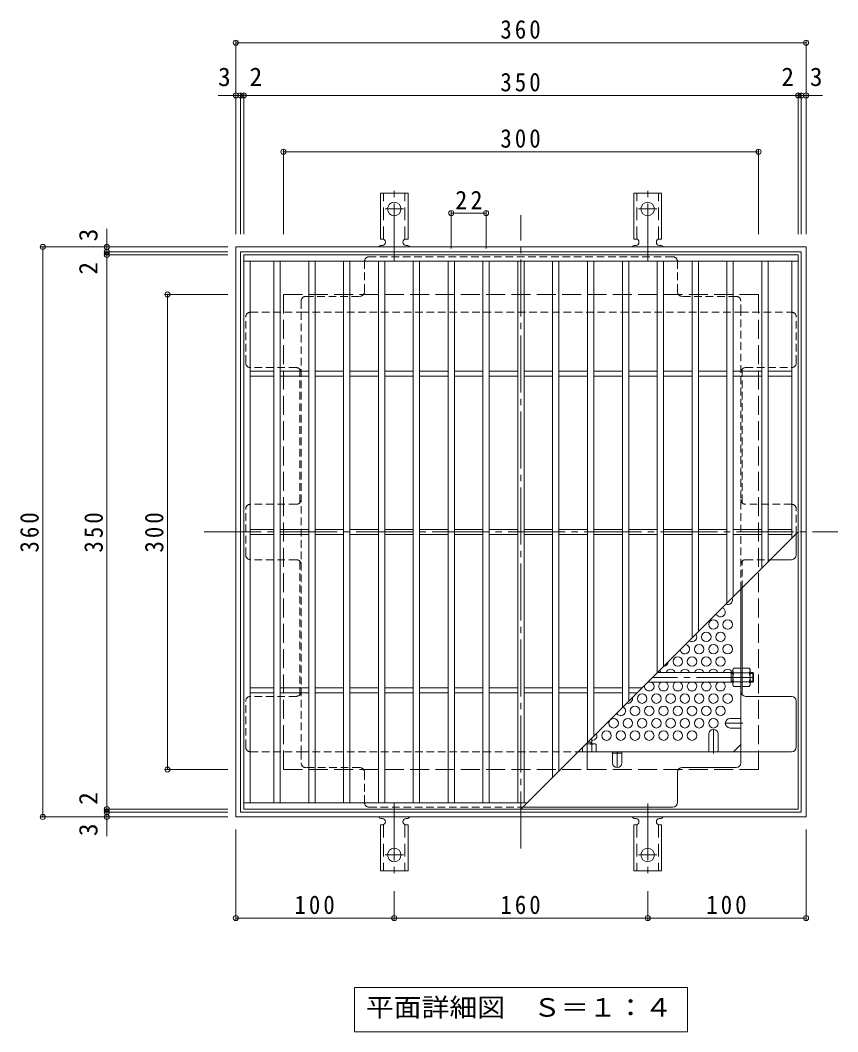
# Model space of a CAD drawing. Units: millimetres at full size, sheet at 1:4. Extents: x -969 to 978, y -778 to 647.
# Drawn here: x -879 to -363, y 8 to 647 of the extents above; entities that cross this region are included whole.
import ezdxf
from ezdxf.enums import TextEntityAlignment as Align

# ---------------------------------------------------------------- set-up
doc = ezdxf.new("R2010")
doc.units = ezdxf.units.MM
doc.header["$LTSCALE"] = 4
doc.header["$PDMODE"] = 32
doc.header["$PDSIZE"] = 3.2
for name, pattern in [('CHAIN1', [8, 5, -1, 1, -1]), ('CHAIN2', [12, 9, -1, 1, -1]), ('DASHED1', [1.8, 1.2, -0.6]), ('DASHED2', [3, 2, -1]), ('DASHED3', [4, 3, -1])]:
    doc.linetypes.add(name, pattern=pattern)
for name, color, linetype, lineweight in [('A-1', 3, 'Continuous', 9), ('A-2', 3, 'Continuous', 9), ('A-4', 7, 'Continuous', 9), ('A-5', 7, 'Continuous', 9), ('A-6', 2, 'Continuous', 9), ('A-7', 2, 'Continuous', 9), ('A-8', 2, 'Continuous', 9), ('A-9', 2, 'Continuous', 9), ('A-A', 3, 'Continuous', 9)]:
    doc.layers.add(name, color=color, linetype=linetype, lineweight=lineweight)
doc.styles.add('ＭＳ ゴシック', font='')
doc.styles.get('ＭＳ ゴシック').set_extended_font_data('MS Gothic')

msp = doc.modelspace()

# ---------------------------------------------------------------- linework, layer by layer
at = {"layer": 'A-1', "color": 2, "linetype": 'DASHED3'}
for p, q in [((-713.068, 473.574), (-713.068, 173.574)), ((-413.069, 473.574), (-713.068, 473.574)), ((-413.069, 473.574), (-413.069, 173.575)), ((-413.069, 173.575), (-713.068, 173.574))]:
    msp.add_line(p, q, dxfattribs=at)
at = {"layer": 'A-1', "linetype": 'CHAIN2'}
for p, q in [((-416.268, 231.771), (-479.872, 231.771)), ((-521.268, 190.375), (-521.268, 173.449))]:
    msp.add_line(p, q, dxfattribs=at)
at = {"layer": 'A-1'}
for p, q in [((-429.268, 234.771), (-476.872, 234.771)), ((-430.268, 228.771), (-430.268, 234.771)), ((-430.268, 234.271), (-429.268, 234.271)), ((-416.768, 234.771), (-418.468, 234.771)), ((-418.468, 234.271), (-416.268, 234.271)), ((-416.768, 228.771), (-416.768, 234.771)), ((-416.768, 234.771), (-416.268, 234.271)), ((-416.268, 229.271), (-416.268, 234.271)), ((-429.268, 228.771), (-482.872, 228.771)), ((-430.268, 229.271), (-429.268, 229.271)), ((-418.468, 229.271), (-416.268, 229.271)), ((-416.768, 228.771), (-418.468, 228.771)), ((-416.768, 228.771), (-416.268, 229.271)), ((-518.268, 193.375), (-518.268, 189.771)), ((-520.872, 190.771), (-518.268, 190.771)), ((-518.768, 190.771), (-518.768, 189.771))]:
    msp.add_line(p, q, dxfattribs=at)
at = {"layer": 'A-1', "color": 2}
for points in [[(-743.068, 503.574), (-743.068, 143.575), (-383.069, 143.575), (-383.069, 503.574)], [(-740.068, 500.574), (-740.068, 146.575), (-386.069, 146.575), (-386.069, 500.574)]]:
    msp.add_lwpolyline(points, close=True, dxfattribs=at)
at = {"layer": 'A-2'}
for p, q in [((-738.069, 498.574), (-738.069, 148.575)), ((-388.069, 498.574), (-738.069, 498.574)), ((-388.069, 498.574), (-388.069, 148.575)), ((-388.069, 494.574), (-738.069, 494.574)), ((-734.069, 494.574), (-734.069, 152.574)), ((-719.069, 494.574), (-719.069, 152.574)), ((-715.069, 494.574), (-715.069, 152.574)), ((-697.069, 494.574), (-697.069, 152.574)), ((-693.069, 494.574), (-693.069, 152.574)), ((-675.069, 494.574), (-675.069, 152.574)), ((-671.069, 494.574), (-671.069, 152.574)), ((-653.069, 494.574), (-653.069, 152.574)), ((-649.069, 494.574), (-649.069, 152.574)), ((-631.069, 494.574), (-631.069, 152.574)), ((-627.069, 494.574), (-627.069, 152.574)), ((-609.069, 494.574), (-609.069, 152.574)), ((-605.069, 494.574), (-605.069, 152.574)), ((-587.069, 494.574), (-587.069, 152.574)), ((-583.069, 494.574), (-583.069, 152.574)), ((-565.069, 494.574), (-565.069, 152.574)), ((-561.069, 494.574), (-561.069, 152.574)), ((-543.069, 494.574), (-543.069, 168.575)), ((-539.069, 494.574), (-539.069, 172.574)), ((-521.069, 494.574), (-521.069, 190.575)), ((-517.069, 494.574), (-517.069, 194.574)), ((-499.069, 494.574), (-499.069, 212.575)), ((-495.069, 494.574), (-495.069, 216.574)), ((-477.069, 494.574), (-477.069, 234.575)), ((-473.069, 494.574), (-473.069, 238.574)), ((-455.069, 494.574), (-455.069, 256.575)), ((-451.069, 494.574), (-451.069, 260.574)), ((-433.069, 494.574), (-433.069, 278.575)), ((-429.069, 494.574), (-429.069, 282.574)), ((-411.069, 494.574), (-411.069, 300.575)), ((-407.069, 494.574), (-407.069, 304.574)), ((-392.069, 494.574), (-392.069, 319.574)), ((-734.069, 425.075), (-719.069, 425.075)), ((-734.069, 422.075), (-719.069, 422.075)), ((-715.069, 425.075), (-697.069, 425.075)), ((-715.069, 422.075), (-697.069, 422.075)), ((-693.069, 425.075), (-675.069, 425.075)), ((-693.069, 422.075), (-675.069, 422.075)), ((-671.069, 425.075), (-653.069, 425.075)), ((-671.069, 422.075), (-653.069, 422.075)), ((-649.069, 425.075), (-631.069, 425.075)), ((-649.069, 422.075), (-631.069, 422.075)), ((-627.069, 425.075), (-609.069, 425.075)), ((-627.069, 422.075), (-609.069, 422.075)), ((-605.069, 425.075), (-587.069, 425.075)), ((-605.069, 422.075), (-587.069, 422.075)), ((-583.069, 425.075), (-565.069, 425.075)), ((-583.069, 422.075), (-565.069, 422.075)), ((-561.069, 425.075), (-543.069, 425.075)), ((-561.069, 422.075), (-543.069, 422.075)), ((-539.069, 425.075), (-521.069, 425.075)), ((-539.069, 422.075), (-521.069, 422.075)), ((-517.069, 425.075), (-499.069, 425.075)), ((-517.069, 422.075), (-499.069, 422.075)), ((-495.069, 425.075), (-477.069, 425.075)), ((-495.069, 422.075), (-477.069, 422.075)), ((-473.069, 425.075), (-455.069, 425.075)), ((-473.069, 422.075), (-455.069, 422.075)), ((-451.069, 425.075), (-433.069, 425.075)), ((-451.069, 422.075), (-433.069, 422.075)), ((-429.069, 425.075), (-411.069, 425.075)), ((-429.069, 422.075), (-411.069, 422.075)), ((-407.069, 425.075), (-392.069, 425.075)), ((-407.069, 422.075), (-392.069, 422.075)), ((-734.069, 325.075), (-719.069, 325.075)), ((-734.069, 322.075), (-719.069, 322.075)), ((-715.069, 325.075), (-697.069, 325.075)), ((-715.069, 322.075), (-697.069, 322.075)), ((-693.069, 325.075), (-675.069, 325.075)), ((-693.069, 322.075), (-675.069, 322.075)), ((-671.069, 325.075), (-653.069, 325.075)), ((-671.069, 322.075), (-653.069, 322.075)), ((-649.069, 325.075), (-631.069, 325.075)), ((-649.069, 322.075), (-631.069, 322.075)), ((-627.069, 325.075), (-609.069, 325.075)), ((-627.069, 322.075), (-609.069, 322.075)), ((-605.069, 325.075), (-587.069, 325.075)), ((-605.069, 322.075), (-587.069, 322.075)), ((-583.069, 325.075), (-565.069, 325.075)), ((-583.069, 322.075), (-565.069, 322.075)), ((-563.069, 148.575), (-388.069, 323.575)), ((-561.069, 325.075), (-543.069, 325.075)), ((-561.069, 322.075), (-543.069, 322.075)), ((-539.069, 325.075), (-521.069, 325.075)), ((-539.069, 322.075), (-521.069, 322.075)), ((-517.069, 325.075), (-499.069, 325.075)), ((-517.069, 322.075), (-499.069, 322.075)), ((-495.069, 325.075), (-477.069, 325.075)), ((-495.069, 322.075), (-477.069, 322.075)), ((-473.069, 325.075), (-455.069, 325.075)), ((-473.069, 322.075), (-455.069, 322.075)), ((-451.069, 325.075), (-433.069, 325.075)), ((-451.069, 322.075), (-433.069, 322.075)), ((-429.069, 325.075), (-411.069, 325.075)), ((-429.069, 322.075), (-411.069, 322.075)), ((-407.069, 325.075), (-392.069, 325.075)), ((-407.069, 322.075), (-392.069, 322.075)), ((-734.069, 225.074), (-719.069, 225.074)), ((-715.069, 225.074), (-697.069, 225.074)), ((-693.069, 225.074), (-675.069, 225.074)), ((-671.069, 225.074), (-653.069, 225.074)), ((-649.069, 225.074), (-631.069, 225.074)), ((-627.069, 225.074), (-609.069, 225.074)), ((-605.069, 225.074), (-587.069, 225.074)), ((-583.069, 225.074), (-565.069, 225.074)), ((-561.069, 225.074), (-543.069, 225.074)), ((-539.069, 225.074), (-521.069, 225.074)), ((-517.069, 225.074), (-499.069, 225.074)), ((-495.069, 225.074), (-486.569, 225.074)), ((-734.069, 222.075), (-719.069, 222.075)), ((-715.069, 222.075), (-697.069, 222.075)), ((-693.069, 222.075), (-675.069, 222.075)), ((-671.069, 222.075), (-653.069, 222.075)), ((-649.069, 222.075), (-631.069, 222.075)), ((-627.069, 222.075), (-609.069, 222.075)), ((-605.069, 222.075), (-587.069, 222.075)), ((-583.069, 222.075), (-565.069, 222.075)), ((-561.069, 222.075), (-543.069, 222.075)), ((-539.069, 222.075), (-521.069, 222.075)), ((-517.069, 222.075), (-499.069, 222.075)), ((-495.069, 222.075), (-489.568, 222.075)), ((-738.069, 152.574), (-559.069, 152.574)), ((-738.069, 148.575), (-388.069, 148.575))]:
    msp.add_line(p, q, dxfattribs=at)
at = {"layer": 'A-4'}
for p, q in [((-743.068, 633.791), (-743.068, 511.574)), ((-743.068, 632.591), (-383.069, 632.591)), ((-383.069, 633.791), (-383.069, 511.574)), ((-743.068, 599.272), (-754.323, 599.272)), ((-743.068, 599.272), (-740.068, 599.272)), ((-740.068, 600.472), (-740.068, 511.574)), ((-740.068, 599.272), (-738.069, 599.272)), ((-738.069, 600.472), (-738.069, 511.574)), ((-738.069, 599.272), (-388.069, 599.272)), ((-388.069, 600.472), (-388.069, 511.574)), ((-388.069, 599.272), (-386.069, 599.272)), ((-386.069, 600.472), (-386.069, 511.574)), ((-386.069, 599.272), (-383.069, 599.272)), ((-383.069, 599.272), (-372.702, 599.272)), ((-713.068, 564.928), (-713.068, 511.574)), ((-713.068, 563.728), (-413.069, 563.728)), ((-413.069, 564.928), (-413.069, 511.574)), ((-607.069, 526.147), (-607.069, 502.574)), ((-607.069, 524.947), (-585.069, 524.947)), ((-585.069, 526.147), (-585.069, 502.574)), ((-824.508, 503.574), (-824.508, 515.116)), ((-866.218, 503.574), (-748.068, 503.574)), ((-865.018, 503.574), (-865.018, 143.575)), ((-825.708, 500.574), (-748.068, 500.574)), ((-825.708, 498.574), (-748.068, 498.574)), ((-824.508, 503.574), (-824.508, 500.574)), ((-824.508, 500.574), (-824.508, 498.574)), ((-824.508, 498.574), (-824.508, 148.575)), ((-787.468, 473.574), (-748.068, 473.574)), ((-786.268, 473.574), (-786.268, 173.574)), ((-787.468, 173.574), (-748.068, 173.574)), ((-825.708, 148.575), (-748.068, 148.575)), ((-824.508, 148.575), (-824.508, 146.575)), ((-866.218, 143.575), (-748.068, 143.575)), ((-825.708, 146.575), (-748.068, 146.575)), ((-824.508, 146.575), (-824.508, 143.575)), ((-824.508, 143.575), (-824.508, 131.488)), ((-743.068, 78.528), (-743.068, 135.575)), ((-383.069, 78.528), (-383.069, 135.575)), ((-643.068, 78.528), (-643.068, 96.642)), ((-483.069, 78.528), (-483.069, 96.642)), ((-743.068, 79.728), (-643.068, 79.728)), ((-643.068, 79.728), (-483.069, 79.728)), ((-483.069, 79.728), (-383.069, 79.728))]:
    msp.add_line(p, q, dxfattribs=at)
for p in [(-743.068, 632.591), (-383.069, 632.591), (-743.068, 599.272), (-740.068, 599.272), (-738.069, 599.272), (-388.069, 599.272), (-386.069, 599.272), (-383.069, 599.272), (-713.068, 563.728), (-413.069, 563.728), (-607.069, 524.947), (-585.069, 524.947), (-865.018, 503.574), (-824.508, 503.574), (-824.508, 500.574), (-824.508, 498.574), (-786.268, 473.574), (-786.268, 173.574), (-824.508, 148.575), (-824.508, 146.575), (-865.018, 143.575), (-824.508, 143.575), (-743.068, 79.728), (-643.068, 79.728), (-483.069, 79.728), (-383.069, 79.728)]:
    msp.add_point(p, dxfattribs=at)
at = {"layer": 'A-5'}
for p, q in [((-668.268, 35.931), (-457.868, 35.931)), ((-668.268, 35.931), (-668.268, 7.931)), ((-457.868, 35.931), (-457.868, 7.931)), ((-668.268, 7.931), (-457.868, 7.931))]:
    msp.add_line(p, q, dxfattribs=at)
at = {"layer": 'A-6'}
for centre in [(-441.568, 265.118), (-432.568, 265.118), (-446.068, 257.324), (-437.068, 257.324), (-450.568, 249.529), (-441.568, 249.529), (-432.568, 249.529), (-464.068, 241.735), (-455.068, 241.735), (-446.068, 241.735), (-437.068, 241.735), (-486.568, 218.352), (-477.568, 218.352), (-468.568, 218.352), (-459.568, 218.352), (-450.568, 218.352), (-441.568, 218.352), (-432.568, 218.352), (-491.068, 210.558), (-482.068, 210.558), (-473.068, 210.558), (-464.068, 210.558), (-455.068, 210.558), (-446.068, 210.558), (-437.068, 210.558), (-504.568, 202.764), (-495.568, 202.764), (-486.568, 202.764), (-477.568, 202.764), (-468.568, 202.764), (-459.568, 202.764), (-450.568, 202.764), (-441.568, 202.764), (-509.068, 194.97), (-500.068, 194.97), (-491.068, 194.97), (-482.068, 194.97), (-473.068, 194.97), (-464.068, 194.97), (-455.068, 194.97)]:
    msp.add_circle(centre, 3, dxfattribs=at)
for centre, start, end in [((-432.568, 280.706), 247.61807, 22.38193), ((-437.068, 272.912), 201.92906, 68.07094), ((-455.068, 257.324), 235.16802, 34.83198), ((-459.568, 249.529), 188.13571, 81.86429), ((-473.068, 241.735), 273.15408, 356.84592), ((-468.568, 233.941), 16.06405, 163.93595), ((-459.568, 233.941), 16.06405, 163.93595), ((-450.568, 233.941), 16.06405, 163.93595), ((-441.568, 233.941), 16.06405, 163.93595), ((-432.568, 233.941), 16.06405, 163.93595), ((-477.568, 233.941), 16.06405, 46.80601), ((-482.068, 226.147), 171.10167, 61.01989), ((-473.068, 226.147), 118.98011, 61.01989), ((-464.068, 226.147), 118.98011, 61.01989), ((-455.068, 226.147), 118.98011, 61.01989), ((-446.068, 226.147), 118.98011, 61.01989), ((-437.068, 226.147), 118.98011, 61.01989), ((-495.568, 218.352), 257.47221, 12.52779), ((-500.068, 210.558), 211.13903, 58.86097), ((-518.068, 194.97), 266.17745, 25.80165)]:
    msp.add_arc(centre, 3, start, end, dxfattribs=at)
at = {"layer": 'A-7', "linetype": 'CHAIN2'}
for p, q in [((-563.068, 123.574), (-563.068, 523.574)), ((-763.068, 323.574), (-363.068, 323.574))]:
    msp.add_line(p, q, dxfattribs=at)
at = {"layer": 'A-7', "linetype": 'DASHED1'}
for p, q in [((-661.868, 475.378), (-661.868, 494.378)), ((-467.269, 497.378), (-658.868, 497.378)), ((-464.269, 475.378), (-464.269, 494.378)), ((-701.868, 469.378), (-701.868, 462.378)), ((-698.868, 472.378), (-664.868, 472.378)), ((-427.268, 472.378), (-461.269, 472.378)), ((-424.268, 462.378), (-424.268, 469.378)), ((-733.872, 462.378), (-701.868, 462.378)), ((-701.868, 462.378), (-424.268, 462.378)), ((-701.868, 462.378), (-701.868, 184.771)), ((-424.268, 462.378), (-392.265, 462.378)), ((-424.268, 287.375), (-424.268, 462.378)), ((-736.872, 430.377), (-736.872, 459.378)), ((-389.265, 430.377), (-389.265, 459.378)), ((-704.868, 427.377), (-733.872, 427.377)), ((-702.668, 426.417), (-702.668, 342.035)), ((-423.468, 426.422), (-423.468, 342.035)), ((-421.268, 427.377), (-392.265, 427.377)), ((-704.868, 341.075), (-733.872, 341.075)), ((-392.265, 341.075), (-421.268, 341.075)), ((-736.872, 309.074), (-736.872, 338.075)), ((-389.265, 322.378), (-389.265, 338.075)), ((-704.868, 306.074), (-733.872, 306.074)), ((-702.668, 220.732), (-702.668, 305.114)), ((-423.468, 288.175), (-423.468, 305.114)), ((-421.268, 306.074), (-405.569, 306.074)), ((-423.468, 234.771), (-424.268, 234.771)), ((-423.468, 228.571), (-424.268, 228.571)), ((-704.868, 219.772), (-733.872, 219.772)), ((-736.872, 187.771), (-736.872, 216.772)), ((-733.872, 184.771), (-701.868, 184.771)), ((-701.868, 184.771), (-701.868, 177.771)), ((-701.868, 184.771), (-526.872, 184.771)), ((-664.868, 174.771), (-698.868, 174.771)), ((-661.868, 171.771), (-661.868, 152.771)), ((-658.868, 149.771), (-561.872, 149.771))]:
    msp.add_line(p, q, dxfattribs=at)
at = {"layer": 'A-7'}
for p, q in [((-389.265, 309.074), (-389.265, 322.378)), ((-405.569, 306.074), (-392.265, 306.074)), ((-423.468, 220.732), (-423.468, 288.175)), ((-424.268, 177.771), (-424.268, 287.375)), ((-392.265, 219.772), (-421.268, 219.772)), ((-389.265, 187.771), (-389.265, 216.772)), ((-428.881, 184.771), (-424.268, 189.383)), ((-526.872, 184.771), (-392.265, 184.771)), ((-505.318, 183.971), (-499.318, 183.971)), ((-461.269, 174.771), (-427.268, 174.771)), ((-464.269, 152.771), (-464.269, 171.771)), ((-561.872, 149.771), (-467.269, 149.771))]:
    msp.add_line(p, q, dxfattribs=at)
at = {"layer": 'A-7', "linetype": 'DASHED1'}
for centre, start, end in [((-658.868, 494.378), 90, 180), ((-467.269, 494.378), 0, 90), ((-664.868, 475.378), 270, 0), ((-461.269, 475.378), 180, 270), ((-698.868, 469.378), 90, 180), ((-427.268, 469.378), 0, 90), ((-733.872, 459.378), 90, 180), ((-392.265, 459.378), 0, 90), ((-733.872, 430.377), 180, 270), ((-392.265, 430.377), 270, 0), ((-704.868, 424.377), 0, 90), ((-421.268, 424.377), 90, 180), ((-733.872, 338.075), 90, 180), ((-704.868, 344.075), 270, 0), ((-421.268, 344.075), 180, 270), ((-392.265, 338.075), 0, 90), ((-733.872, 309.074), 180, 270), ((-704.868, 303.074), 0, 90), ((-421.268, 303.074), 90, 180), ((-733.872, 216.772), 90, 180), ((-704.868, 222.772), 270, 0), ((-733.872, 187.771), 180, 270), ((-698.868, 177.771), 180, 270), ((-664.868, 171.771), 0, 90), ((-658.868, 152.771), 180, 270)]:
    msp.add_arc(centre, 3, start, end, dxfattribs=at)
at = {"layer": 'A-7'}
for centre, start, end in [((-392.265, 309.074), 270, 0), ((-421.268, 222.772), 180, 270), ((-392.265, 216.772), 0, 90), ((-392.265, 187.771), 270, 0), ((-461.269, 171.771), 90, 180), ((-427.268, 177.771), 270, 0), ((-467.269, 152.771), 270, 0)]:
    msp.add_arc(centre, 3, start, end, dxfattribs=at)
at = {"layer": 'A-8'}
for p, q in [((-431.068, 205.764), (-424.268, 205.764)), ((-431.068, 199.764), (-424.268, 199.764)), ((-444.568, 195.921), (-444.568, 184.771)), ((-438.568, 195.921), (-438.568, 184.771)), ((-505.318, 177.771), (-505.318, 184.771)), ((-499.318, 177.771), (-499.318, 184.771))]:
    msp.add_line(p, q, dxfattribs=at)
at = {"layer": 'A-8', "linetype": 'CHAIN1'}
for p, q in [((-441.568, 183.571), (-441.568, 198.921)), ((-423.068, 202.764), (-434.068, 202.764)), ((-502.318, 184.771), (-502.318, 174.771))]:
    msp.add_line(p, q, dxfattribs=at)
at = {"layer": 'A-8'}
for centre, start, end in [((-431.068, 202.764), 90, 270), ((-441.568, 195.921), 0, 180), ((-502.318, 177.771), 180, 0)]:
    msp.add_arc(centre, 3, start, end, dxfattribs=at)
at = {"layer": 'A-9'}
for p, q in [((-429.268, 236.771), (-428.835, 237.521)), ((-429.268, 226.771), (-429.268, 236.771)), ((-424.268, 237.521), (-428.835, 237.521)), ((-424.268, 226.021), (-424.268, 237.521)), ((-423.468, 226.021), (-423.468, 237.521)), ((-423.468, 237.521), (-418.902, 237.521)), ((-418.468, 236.771), (-418.902, 237.521)), ((-418.468, 226.771), (-418.468, 236.771)), ((-428.835, 234.634), (-424.268, 234.634)), ((-418.902, 234.634), (-423.468, 234.634)), ((-429.268, 226.771), (-428.835, 226.021)), ((-428.835, 228.908), (-424.268, 228.908)), ((-424.268, 226.021), (-428.835, 226.021)), ((-418.902, 228.908), (-423.468, 228.908)), ((-423.468, 226.021), (-418.902, 226.021)), ((-418.468, 226.771), (-418.902, 226.021)), ((-524.132, 187.511), (-524.132, 184.771)), ((-521.872, 189.771), (-516.269, 189.771)), ((-518.405, 189.338), (-518.405, 184.771)), ((-516.269, 189.771), (-515.518, 189.338)), ((-515.518, 184.771), (-515.518, 189.338)), ((-526.872, 184.771), (-515.518, 184.771))]:
    msp.add_line(p, q, dxfattribs=at)
for centre, radius, start, end in [((-425.986, 235.876), 3.29, 149.99998, 176.07924), ((-421.75, 235.876), 3.29, 3.92076, 30.00002), ((-426.534, 236.111), 2.735, 180.2103, 212.68507), ((-419.586, 231.771), 9.683, 162.79973, 197.20026), ((-421.203, 236.111), 2.735, 327.31493, 359.7897), ((-428.151, 231.771), 9.683, 342.79974, 17.20027), ((-426.534, 227.431), 2.735, 147.31491, 179.78969), ((-425.986, 227.666), 3.29, 183.92075, 210), ((-421.203, 227.431), 2.735, 0.21031, 32.68509), ((-421.75, 227.666), 3.29, 330, 356.07925), ((-521.268, 180.088), 9.683, 72.79973, 93.69312), ((-516.928, 187.036), 2.735, 90.2103, 122.68507), ((-517.163, 186.489), 3.29, 59.99998, 86.07924)]:
    msp.add_arc(centre, radius, start, end, dxfattribs=at)
at = {"layer": 'A-A'}
for p, q in [((-651.818, 508.575), (-651.818, 537.575)), ((-651.818, 537.575), (-634.318, 537.575)), ((-634.318, 508.575), (-634.318, 537.575)), ((-491.819, 508.575), (-491.819, 537.575)), ((-474.319, 537.575), (-491.819, 537.575)), ((-474.319, 508.575), (-474.319, 537.575)), ((-651.818, 508.575), (-650.568, 508.575)), ((-634.318, 508.575), (-635.568, 508.575)), ((-491.819, 508.575), (-490.569, 508.575)), ((-474.319, 508.575), (-475.569, 508.575)), ((-650.564, 504.575), (-651.077, 504.575)), ((-635.068, 504.575), (-635.568, 504.575)), ((-491.069, 504.575), (-490.569, 504.575)), ((-475.573, 504.575), (-475.06, 504.575)), ((-651.068, 142.574), (-650.568, 142.574)), ((-635.573, 142.574), (-635.06, 142.574)), ((-491.069, 142.574), (-490.569, 142.574)), ((-475.573, 142.574), (-475.06, 142.574)), ((-651.818, 138.574), (-650.568, 138.574)), ((-651.818, 138.574), (-651.818, 109.574)), ((-634.318, 138.574), (-635.568, 138.574)), ((-634.318, 138.574), (-634.318, 109.574)), ((-491.819, 138.574), (-490.569, 138.574)), ((-491.819, 138.574), (-491.819, 109.574)), ((-474.319, 138.574), (-475.569, 138.574)), ((-474.319, 138.574), (-474.319, 109.574)), ((-634.318, 109.574), (-651.818, 109.574)), ((-474.319, 109.574), (-491.819, 109.574))]:
    msp.add_line(p, q, dxfattribs=at)
at = {"layer": 'A-A', "linetype": 'DASHED2'}
for p, q in [((-649.818, 508.429), (-649.818, 537.575)), ((-636.318, 508.429), (-636.318, 537.575)), ((-489.819, 508.429), (-489.819, 537.575)), ((-476.319, 508.429), (-476.319, 537.575)), ((-649.818, 138.72), (-649.818, 109.574)), ((-636.318, 138.72), (-636.318, 109.574)), ((-489.819, 138.72), (-489.819, 109.574)), ((-476.319, 138.72), (-476.319, 109.574))]:
    msp.add_line(p, q, dxfattribs=at)
at = {"layer": 'A-A', "color": 7, "linetype": 'CHAIN2'}
for p, q in [((-643.068, 495.107), (-643.068, 542.507)), ((-483.069, 495.107), (-483.069, 542.507)), ((-637.292, 527.575), (-648.844, 527.575)), ((-488.845, 527.575), (-477.293, 527.575)), ((-643.068, 152.042), (-643.068, 104.642)), ((-483.069, 152.042), (-483.069, 104.642)), ((-648.844, 119.574), (-637.292, 119.574)), ((-488.845, 119.574), (-477.293, 119.574))]:
    msp.add_line(p, q, dxfattribs=at)
at = {"layer": 'A-A'}
for centre in [(-643.068, 527.575), (-483.069, 527.575), (-643.068, 119.574), (-483.069, 119.574)]:
    msp.add_circle(centre, 4.25, dxfattribs=at)
for centre, start, end in [((-650.568, 506.575), 270.13329, 90), ((-635.568, 506.575), 90, 270), ((-490.569, 506.575), 270, 90), ((-475.569, 506.575), 90, 269.86671), ((-651.068, 502.575), 90.24162, 150.00072), ((-635.068, 502.575), 29.99951, 89.72403), ((-491.069, 502.575), 90.27597, 150.00049), ((-475.069, 502.575), 29.99928, 89.75838), ((-651.068, 144.574), 209.99951, 269.72403), ((-650.568, 140.574), 270, 90), ((-635.568, 140.574), 90.13329, 270), ((-635.068, 144.574), 270.24162, 330.00072), ((-491.069, 144.574), 209.99951, 269.72403), ((-490.569, 140.574), 270, 90), ((-475.569, 140.574), 90.13329, 270), ((-475.069, 144.574), 270.24162, 330.00072)]:
    msp.add_arc(centre, 2, start, end, dxfattribs=at)

# ---------------------------------------------------------------- texts
at = {"layer": 'A-4', "color": 2, "style": 'ＭＳ ゴシック'}
for s, p in [('3', (-754.323, 601.672)), ('2', (-734.431, 601.672)), ('2', (-398.694, 601.672)), ('3', (-380.702, 601.672))]:
    msp.add_text(s, height=11.73, dxfattribs=at).set_placement(p, align=Align.BOTTOM_LEFT)
for s, p in [('3', (-826.908, 507.116)), ('2', (-826.908, 486.091)), ('2', (-826.908, 151.258)), ('3', (-826.908, 131.488))]:
    msp.add_text(s, height=11.73, rotation=90, dxfattribs=at).set_placement(p, align=Align.BOTTOM_LEFT)
at = {"layer": 'A-4', "color": 2, "char_height": 11.73, "attachment_point": 7, "style": 'ＭＳ ゴシック'}
for s, insert in [('\\T1.27;\\W0.9;360', (-576.068, 634.991)), ('\\T1.27;\\W0.9;350', (-576.069, 601.672)), ('\\T1.27;\\W0.9;300', (-576.068, 566.128)), ('\\T1.27;\\W0.95;22', (-604.569, 527.347)), ('\\T1.27;\\W0.9;100', (-706.068, 82.128)), ('\\T1.27;\\W0.9;160', (-576.068, 82.128)), ('\\T1.27;\\W0.9;100', (-446.069, 82.128))]:
    msp.add_mtext(s, dxfattribs=dict(at, insert=insert))
at = {"layer": 'A-4', "color": 2, "char_height": 11.73, "attachment_point": 7, "rotation": 90, "style": 'ＭＳ ゴシック'}
for s, insert in [('\\T1.27;\\W0.9;360', (-867.418, 310.574)), ('\\T1.27;\\W0.9;350', (-826.908, 310.574)), ('\\T1.27;\\W0.9;300', (-788.668, 310.574))]:
    msp.add_mtext(s, dxfattribs=dict(at, insert=insert))
at = {"layer": 'A-5', "color": 2, "style": 'ＭＳ ゴシック', "width": 1.1}
msp.add_text('平面詳細図\u3000Ｓ＝１：４', height=11.73, dxfattribs=at).set_placement((-661.068, 13.931), align=Align.BOTTOM_LEFT)

doc.saveas('drawing.dxf')
